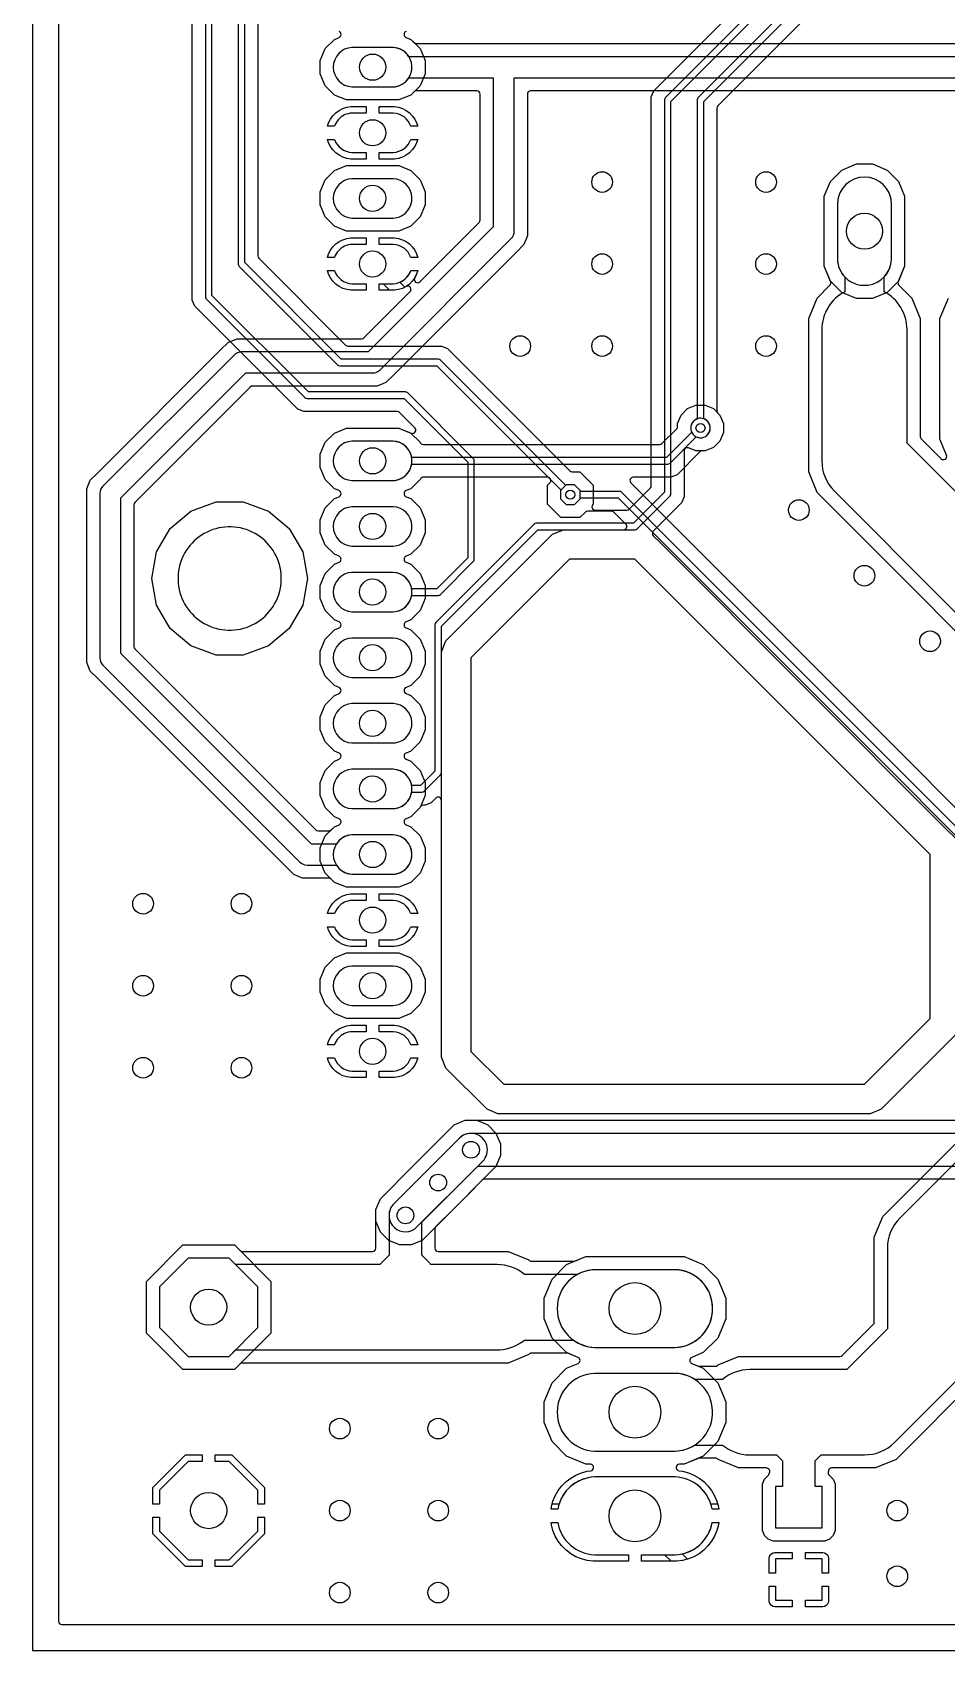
# Model space of a CAD drawing. Header units: millimetres. Extents: x 30 to 140, y 53 to 175.
# Drawn here: x 30 to 65.4, y 53 to 115.6 of the extents above; entities that cross this region are included whole.
import ezdxf

# ---------------------------------------------------------------- set-up
doc = ezdxf.new("R2010")
doc.units = ezdxf.units.MM

msp = doc.modelspace()

# ---------------------------------------------------------------- linework, layer by layer
at = {"layer": '16_copper'}
for points in [[(31.016, 173.857), (31.016, 54.143, 0.414214), (31.143, 54.016), (78.238, 54.016), (78.242, 54.017, 0.775247), (78.297, 54.256), (78.291, 54.258, 0.090005), (78.242, 54.279), (78.099, 54.422), (78.022, 54.609), (78.022, 58.811), (78.099, 58.998), (78.242, 59.141), (78.429, 59.218), (84.131, 59.218), (84.318, 59.141), (84.461, 58.998), (84.538, 58.811), (84.538, 57.15, 0.414214), (84.665, 57.023), (100.762, 57.023, 0.414214)], [(65.739, 76.823), (65.4, 76.483), (63.217, 74.3), (63.217, 74.3), (62.877, 73.961), (62.457, 73.787), (48.033, 73.787), (47.613, 73.961), (46.021, 75.553), (45.847, 75.973), (45.847, 91.667), (46.021, 92.087), (50.153, 96.219), (50.573, 96.393), (52.897, 96.393, 0.668179), (52.987, 96.61), (52.519, 97.078, 0.198912), (52.429, 97.115), (51.511, 97.115, 0.198912), (51.421, 97.078), (51.207, 96.864), (50.473, 96.864), (49.954, 97.383), (49.954, 98.117), (50.045, 98.208, 0.668185), (49.955, 98.425), (45.138, 98.425, 0.064109), (45.106, 98.421), (45.095, 98.417, 0.195989), (45.019, 98.341), (44.661, 97.983), (44.478, 97.907, 0.668183), (44.478, 97.673), (44.661, 97.597), (45.019, 97.239), (45.212, 96.773), (45.212, 96.267), (45.019, 95.801), (44.661, 95.443), (44.478, 95.367, 0.668183), (44.478, 95.133), (44.661, 95.057), (45.019, 94.699), (45.212, 94.233), (45.212, 93.727), (45.019, 93.261), (44.661, 92.903), (44.478, 92.827, 0.668183), (44.478, 92.593), (44.661, 92.517), (45.019, 92.159), (45.212, 91.693), (45.212, 91.187), (45.019, 90.721), (44.661, 90.363), (44.478, 90.287, 0.668183), (44.478, 90.053), (44.661, 89.977), (45.019, 89.619), (45.212, 89.153), (45.212, 88.647), (45.019, 88.181), (44.661, 87.823), (44.478, 87.747, 0.668183), (44.478, 87.513), (44.661, 87.437), (45.019, 87.079), (45.212, 86.613), (45.212, 86.107), (45.019, 85.641), (44.661, 85.283), (44.478, 85.207, 0.668183), (44.478, 84.973), (44.661, 84.897), (45.019, 84.539), (45.212, 84.073), (45.212, 83.567), (45.019, 83.101), (44.661, 82.743), (44.195, 82.55), (42.165, 82.55), (41.699, 82.743), (41.574, 82.868, 0.198912), (41.484, 82.906), (40.458, 82.906), (40.122, 83.045), (32.52, 90.647), (32.52, 90.647), (32.245, 90.922), (32.106, 91.258), (32.106, 97.972), (32.245, 98.308), (32.52, 98.583), (32.52, 98.583), (37.307, 103.37), (37.582, 103.645), (37.918, 103.784), (42.749, 103.784, 0.198912), (42.838, 103.822), (44.628, 105.611, 0.854081), (44.481, 105.814), (44.332, 105.738), (44.18, 105.689), (44.022, 105.664), (43.434, 105.664), (43.434, 105.918), (43.979, 105.918, 0.304475), (44.661, 106.426), (44.928, 106.426), (44.884, 106.29), (44.808, 106.141, 0.854081), (45.011, 105.994), (47.308, 108.292, 0.198912), (47.346, 108.381), (47.346, 113.259, 0.414214), (47.219, 113.386), (44.876, 113.386, 0.198912), (44.786, 113.348), (44.661, 113.223), (44.195, 113.03), (42.165, 113.03), (41.699, 113.223), (41.341, 113.581), (41.148, 114.047), (41.148, 114.553), (41.341, 115.019), (41.699, 115.377), (41.882, 115.453, 0.668183), (41.882, 115.687)], [(44.478, 115.687, 0.668183), (44.478, 115.453), (44.661, 115.377), (44.786, 115.252, 0.198912), (44.876, 115.214), (70.032, 115.214)], [(69.85, 114.706), (44.587, 114.706, 0.244558), (43.979, 115.062), (42.381, 115.062, 0.95208), (42.381, 113.538), (43.979, 113.538, 0.244558), (44.587, 113.894), (47.854, 113.894), (47.854, 108.118), (43.012, 103.276), (38.1, 103.276, 0.198912), (37.813, 103.157), (32.733, 98.077, 0.198912), (32.614, 97.79), (32.614, 91.44, 0.198912), (32.733, 91.153), (40.353, 83.533, 0.198912), (40.64, 83.414), (41.773, 83.414, 0.244558), (42.381, 83.058), (43.979, 83.058, 0.95208), (43.979, 84.582), (42.381, 84.582, 0.244558), (41.773, 84.226), (40.808, 84.226), (33.426, 91.608), (33.426, 97.622), (38.268, 102.464), (43.18, 102.464, 0.198912), (43.467, 102.583), (48.547, 107.663, 0.198912), (48.666, 107.95), (48.666, 113.894), (69.682, 113.894)], [(69.419, 113.386), (49.301, 113.386, 0.414214), (49.174, 113.259), (49.174, 107.768), (49.035, 107.432), (48.76, 107.157), (48.76, 107.157), (43.973, 102.37), (43.973, 102.37), (43.698, 102.095), (43.362, 101.956), (38.531, 101.956, 0.198912), (38.442, 101.918), (33.972, 97.448, 0.198912), (33.934, 97.359), (33.934, 91.871, 0.198912), (33.972, 91.782), (40.982, 84.772, 0.198912), (41.071, 84.734), (41.484, 84.734, 0.198912), (41.574, 84.772), (41.699, 84.897), (41.882, 84.973, 0.668183), (41.882, 85.207), (41.699, 85.283), (41.341, 85.641), (41.148, 86.107), (41.148, 86.613), (41.341, 87.079), (41.699, 87.437), (41.882, 87.513, 0.668183), (41.882, 87.747), (41.699, 87.823), (41.341, 88.181), (41.148, 88.647), (41.148, 89.153), (41.341, 89.619), (41.699, 89.977), (41.882, 90.053, 0.668183), (41.882, 90.287), (41.699, 90.363), (41.341, 90.721), (41.148, 91.187), (41.148, 91.693), (41.341, 92.159), (41.699, 92.517), (41.882, 92.593, 0.668183), (41.882, 92.827), (41.699, 92.903), (41.341, 93.261), (41.148, 93.727), (41.148, 94.233), (41.341, 94.699), (41.699, 95.057), (41.882, 95.133, 0.668183), (41.882, 95.367), (41.699, 95.443), (41.341, 95.801), (41.148, 96.267), (41.148, 96.773), (41.341, 97.239), (41.699, 97.597), (41.882, 97.673, 0.668183), (41.882, 97.907), (41.699, 97.983), (41.341, 98.341), (41.148, 98.807), (41.148, 99.313), (41.341, 99.779), (41.699, 100.137), (42.165, 100.33), (44.195, 100.33), (44.661, 100.137), (45.019, 99.779, 0.317344), (45.138, 99.695), (54.294, 99.695, 0.198912), (54.384, 99.732), (54.957, 100.305, 0.198912), (54.994, 100.394), (54.994, 100.506), (55.129, 100.832), (55.378, 101.081), (55.704, 101.216), (56.056, 101.216), (56.382, 101.081), (56.631, 100.832), (56.766, 100.506), (56.766, 100.154), (56.631, 99.828), (56.382, 99.579), (56.056, 99.444), (55.944, 99.444, 0.198912), (55.855, 99.407), (54.97, 98.522), (54.736, 98.425), (53.275, 98.425, 0.668179), (53.185, 98.208), (76.426, 74.967, 0.198912)], [(67.861, 90.363), (64.963, 93.261, 0.093912), (64.936, 93.3), (60.4, 97.837), (60.071, 98.631), (60.071, 104.569), (60.4, 105.363), (60.895, 105.858, 0.303346), (60.921, 105.998), (60.674, 106.593), (60.674, 109.307), (60.911, 109.879), (61.349, 110.317), (61.921, 110.553), (62.539, 110.553), (63.111, 110.317), (63.549, 109.879), (63.786, 109.307), (63.786, 106.593), (63.54, 106, 0.312703), (63.565, 105.858), (64.06, 105.363), (64.389, 104.569), (64.389, 100.007, 0.198912), (64.426, 99.917), (65.2, 99.143, 0.820678), (65.407, 99.281), (65.151, 99.901), (65.151, 104.569), (65.48, 105.363)], [(76.253, 74.422), (52.835, 97.84, 0.198912), (52.745, 97.877), (51.218, 97.877), (51.218, 97.907), (50.997, 98.128), (50.683, 98.128), (50.462, 97.907), (50.462, 97.593), (50.683, 97.372), (50.997, 97.372), (51.218, 97.593), (51.218, 97.623), (52.692, 97.623), (76.11, 74.205, 0.198912)], [(111.76, 79.375), (91.44, 79.375, 0.198912), (90.991, 79.189), (84.827, 73.025), (46.99, 73.025, 0.198912), (46.541, 72.839), (44.001, 70.299), (43.959, 70.252, 0.951583), (44.899, 69.401), (47.253, 71.755), (85.09, 71.755, 0.198912), (85.539, 71.941), (91.703, 78.105), (111.497, 78.105)], [(85.317, 71.247), (47.516, 71.247, 0.198912), (47.426, 71.21), (46.35, 70.133), (46.35, 70.133), (45.097, 68.881), (44.677, 68.707), (44.223, 68.707), (43.803, 68.881), (43.481, 69.203), (43.307, 69.623), (43.307, 70.077), (43.481, 70.497), (44.733, 71.75), (44.733, 71.75), (46.343, 73.359), (46.763, 73.533), (75.757, 73.533, 0.668179)]]:
    msp.add_lwpolyline(points, format="xyb", dxfattribs=at)
for points in [[(41.432, 112.014), (41.476, 112.15), (41.549, 112.292), (41.643, 112.422), (41.756, 112.535), (41.886, 112.629), (42.028, 112.702), (42.18, 112.751), (42.338, 112.776), (42.926, 112.776), (42.926, 112.522), (42.381, 112.522), (42.306, 112.515), (42.233, 112.5), (42.161, 112.478), (42.092, 112.45), (42.026, 112.414), (41.964, 112.373), (41.906, 112.325), (41.853, 112.272), (41.805, 112.214), (41.764, 112.152), (41.728, 112.086), (41.7, 112.017), (41.699, 112.014)], [(42.165, 107.95), (41.699, 108.143), (41.341, 108.501), (41.148, 108.967), (41.148, 109.473), (41.341, 109.939), (41.699, 110.297), (42.165, 110.49), (44.195, 110.49), (44.661, 110.297), (45.019, 109.939), (45.212, 109.473), (45.212, 108.967), (45.019, 108.501), (44.661, 108.143), (44.195, 107.95)], [(41.432, 106.934), (41.476, 107.07), (41.549, 107.212), (41.643, 107.342), (41.756, 107.455), (41.886, 107.549), (42.028, 107.622), (42.18, 107.671), (42.338, 107.696), (42.926, 107.696), (42.926, 107.442), (42.381, 107.442), (42.306, 107.435), (42.233, 107.42), (42.161, 107.398), (42.092, 107.37), (42.026, 107.334), (41.964, 107.293), (41.906, 107.245), (41.853, 107.192), (41.805, 107.134), (41.764, 107.072), (41.728, 107.006), (41.7, 106.937), (41.699, 106.934)], [(37.118, 91.537), (36.135, 91.895), (35.333, 92.568), (34.809, 93.475), (34.627, 94.506), (34.809, 95.537), (35.333, 96.444), (36.135, 97.117), (37.118, 97.475), (38.165, 97.475), (39.149, 97.117), (39.951, 96.444), (40.475, 95.537), (40.656, 94.506), (40.475, 93.475), (39.951, 92.568), (39.149, 91.895), (38.165, 91.537)], [(41.432, 81.534), (41.476, 81.67), (41.549, 81.812), (41.643, 81.942), (41.756, 82.055), (41.886, 82.149), (42.028, 82.222), (42.18, 82.271), (42.338, 82.296), (42.926, 82.296), (42.926, 82.042), (42.381, 82.042), (42.306, 82.035), (42.233, 82.02), (42.161, 81.998), (42.092, 81.97), (42.026, 81.934), (41.964, 81.893), (41.906, 81.845), (41.853, 81.792), (41.805, 81.734), (41.764, 81.672), (41.728, 81.606), (41.7, 81.537), (41.699, 81.534)], [(42.165, 77.47), (41.699, 77.663), (41.341, 78.021), (41.148, 78.487), (41.148, 78.993), (41.341, 79.459), (41.699, 79.817), (42.165, 80.01), (44.195, 80.01), (44.661, 79.817), (45.019, 79.459), (45.212, 78.993), (45.212, 78.487), (45.019, 78.021), (44.661, 77.663), (44.195, 77.47)], [(41.432, 76.454), (41.476, 76.59), (41.549, 76.732), (41.643, 76.862), (41.756, 76.975), (41.886, 77.069), (42.028, 77.142), (42.18, 77.191), (42.338, 77.216), (42.926, 77.216), (42.926, 76.962), (42.381, 76.962), (42.306, 76.955), (42.233, 76.94), (42.161, 76.918), (42.092, 76.89), (42.026, 76.854), (41.964, 76.813), (41.906, 76.765), (41.853, 76.712), (41.805, 76.654), (41.764, 76.592), (41.728, 76.526), (41.7, 76.457), (41.699, 76.454)], [(35.831, 63.881), (34.417, 65.295), (34.417, 67.293), (35.831, 68.707), (37.829, 68.707), (39.243, 67.293), (39.243, 65.295), (37.829, 63.881)], [(38.735, 65.505), (38.735, 67.083), (37.619, 68.199), (36.041, 68.199), (34.925, 67.083), (34.925, 65.505), (36.041, 64.389), (37.619, 64.389)], [(34.671, 58.674), (34.671, 59.314), (35.936, 60.579), (36.576, 60.579), (36.576, 60.325), (36.041, 60.325), (34.925, 59.209), (34.925, 58.674)], [(38.735, 58.674), (38.735, 59.209), (37.619, 60.325), (37.084, 60.325), (37.084, 60.579), (37.724, 60.579), (38.989, 59.314), (38.989, 58.674)], [(35.936, 56.261), (34.671, 57.526), (34.671, 58.166), (34.925, 58.166), (34.925, 57.631), (36.041, 56.515), (36.576, 56.515), (36.576, 56.261)], [(37.084, 56.261), (37.084, 56.515), (37.619, 56.515), (38.735, 57.631), (38.735, 58.166), (38.989, 58.166), (38.989, 57.526), (37.724, 56.261)]]:
    msp.add_lwpolyline(points, close=True, dxfattribs=at)
for points in [[(44.661, 112.014, 0.304478), (43.979, 112.522), (43.434, 112.522), (43.434, 112.776), (44.022, 112.776), (44.18, 112.751), (44.332, 112.702), (44.474, 112.629), (44.604, 112.535), (44.717, 112.422), (44.811, 112.292), (44.884, 112.15), (44.928, 112.014)], [(42.338, 110.744), (42.18, 110.769), (42.028, 110.818), (41.886, 110.891), (41.756, 110.985), (41.643, 111.098), (41.549, 111.228), (41.476, 111.37), (41.432, 111.506), (41.699, 111.506, 0.304475), (42.381, 110.998), (42.926, 110.998), (42.926, 110.744)], [(43.434, 110.744), (43.434, 110.998), (43.979, 110.998, 0.304475), (44.661, 111.506), (44.928, 111.506), (44.884, 111.37), (44.811, 111.228), (44.717, 111.098), (44.604, 110.985), (44.474, 110.891), (44.332, 110.818), (44.18, 110.769), (44.022, 110.744)], [(44.054, 108.465, 0.906347), (43.979, 109.982), (42.381, 109.982, 0.95208), (42.381, 108.458), (43.979, 108.458)], [(63.881, 99.744), (63.881, 104.14, 0.279687), (62.992, 105.604), (62.992, 106.183, 0.180228), (63.278, 106.857), (63.278, 109.043, 0.957291), (61.182, 109.043), (61.182, 106.857, 0.180228), (61.468, 106.183), (61.468, 105.604, 0.279681), (60.579, 104.14), (60.579, 99.06, 0.198912), (61.063, 97.893), (65.425, 93.53, 0.038456), (65.501, 93.441), (68.041, 90.901, 0.198912), (68.58, 90.678), (79.539, 90.678, 0.975753), (79.502, 92.202), (79.502, 93.218, 0.975753), (79.539, 94.742), (68.883, 94.742)], [(44.661, 106.934, 0.304478), (43.979, 107.442), (43.434, 107.442), (43.434, 107.696), (44.022, 107.696), (44.18, 107.671), (44.332, 107.622), (44.474, 107.549), (44.604, 107.455), (44.717, 107.342), (44.811, 107.212), (44.884, 107.07), (44.928, 106.934)], [(42.338, 105.664), (42.18, 105.689), (42.028, 105.738), (41.886, 105.811), (41.756, 105.905), (41.643, 106.018), (41.549, 106.148), (41.476, 106.29), (41.432, 106.426), (41.699, 106.426, 0.304475), (42.381, 105.918), (42.926, 105.918), (42.926, 105.664)], [(44.054, 98.305, 0.324787), (44.694, 98.933), (54.61, 98.933, 0.198912), (54.7, 98.97), (55.718, 99.988, 0.992652), (56.048, 100.67), (56.002, 100.689, 0.662856), (55.538, 100.168), (54.557, 99.187), (44.694, 99.187, 0.352144), (43.979, 99.822), (42.381, 99.822, 0.95208), (42.381, 98.298), (43.979, 98.298)], [(44.054, 95.765, 0.906347), (43.979, 97.282), (42.381, 97.282, 0.95208), (42.381, 95.758), (43.979, 95.758)], [(44.054, 93.225, 0.906347), (43.979, 94.742), (42.381, 94.742, 0.95208), (42.381, 93.218), (43.979, 93.218)], [(44.054, 90.685, 0.906347), (43.979, 92.202), (42.381, 92.202, 0.95208), (42.381, 90.678), (43.979, 90.678)], [(44.054, 88.145, 0.906347), (43.979, 89.662), (42.381, 89.662, 0.95208), (42.381, 88.138), (43.979, 88.138)], [(44.054, 85.605, 0.906347), (43.979, 87.122), (42.381, 87.122, 0.95208), (42.381, 85.598), (43.979, 85.598)], [(44.661, 81.534, 0.304478), (43.979, 82.042), (43.434, 82.042), (43.434, 82.296), (44.022, 82.296), (44.18, 82.271), (44.332, 82.222), (44.474, 82.149), (44.604, 82.055), (44.717, 81.942), (44.811, 81.812), (44.884, 81.67), (44.928, 81.534)], [(42.338, 80.264), (42.18, 80.289), (42.028, 80.338), (41.886, 80.411), (41.756, 80.505), (41.643, 80.618), (41.549, 80.748), (41.476, 80.89), (41.432, 81.026), (41.699, 81.026, 0.304475), (42.381, 80.518), (42.926, 80.518), (42.926, 80.264)], [(43.434, 80.264), (43.434, 80.518), (43.979, 80.518, 0.304475), (44.661, 81.026), (44.928, 81.026), (44.884, 80.89), (44.811, 80.748), (44.717, 80.618), (44.604, 80.505), (44.474, 80.411), (44.332, 80.338), (44.18, 80.289), (44.022, 80.264)], [(44.054, 77.985, 0.906347), (43.979, 79.502), (42.381, 79.502, 0.95208), (42.381, 77.978), (43.979, 77.978)], [(44.661, 76.454, 0.304478), (43.979, 76.962), (43.434, 76.962), (43.434, 77.216), (44.022, 77.216), (44.18, 77.191), (44.332, 77.142), (44.474, 77.069), (44.604, 76.975), (44.717, 76.862), (44.811, 76.732), (44.884, 76.59), (44.928, 76.454)], [(42.338, 75.184), (42.18, 75.209), (42.028, 75.258), (41.886, 75.331), (41.756, 75.425), (41.643, 75.538), (41.549, 75.668), (41.476, 75.81), (41.432, 75.946), (41.699, 75.946, 0.304475), (42.381, 75.438), (42.926, 75.438), (42.926, 75.184)], [(43.434, 75.184), (43.434, 75.438), (43.979, 75.438, 0.304475), (44.661, 75.946), (44.928, 75.946), (44.884, 75.81), (44.811, 75.668), (44.717, 75.538), (44.604, 75.425), (44.474, 75.331), (44.332, 75.258), (44.18, 75.209), (44.022, 75.184)], [(56.279, 58.674, 0.316612), (54.899, 59.722), (51.781, 59.722, 0.316612), (50.401, 58.674), (50.137, 58.674), (50.166, 58.783), (50.254, 58.996), (50.369, 59.196), (50.51, 59.379), (50.673, 59.542), (50.856, 59.682), (51.055, 59.798), (51.268, 59.886), (51.491, 59.946), (51.632, 59.964, 0.936608), (51.615, 60.217), (51.435, 60.217), (50.695, 60.524), (50.129, 61.09), (49.822, 61.83), (49.822, 62.63), (50.129, 63.37), (50.695, 63.936), (51.136, 64.119, 0.668183), (51.136, 64.354), (50.695, 64.537), (50.129, 65.103), (49.822, 65.843), (49.822, 66.644), (50.129, 67.383), (50.695, 67.95), (51.435, 68.256), (55.245, 68.256), (55.985, 67.95), (56.551, 67.383), (56.858, 66.644), (56.858, 65.843), (56.551, 65.103), (55.985, 64.537), (55.544, 64.354, 0.668183), (55.544, 64.119), (55.985, 63.936), (56.551, 63.37), (56.858, 62.63), (56.858, 61.83), (56.551, 61.09), (55.985, 60.524), (55.245, 60.217), (55.065, 60.217, 0.936608), (55.048, 59.964), (55.189, 59.946), (55.412, 59.886), (55.625, 59.798), (55.824, 59.682), (56.007, 59.542), (56.17, 59.379), (56.311, 59.196), (56.426, 58.996), (56.514, 58.783), (56.543, 58.674)], [(55.006, 64.746, 0.931033), (54.899, 67.748), (51.781, 67.748, 0.964922), (51.781, 64.738), (54.899, 64.738)], [(55.006, 60.733, 0.931033), (54.899, 63.735), (51.781, 63.735, 0.964922), (51.781, 60.725), (54.899, 60.725)], [(51.72, 56.458), (51.491, 56.488), (51.268, 56.548), (51.055, 56.636), (50.856, 56.751), (50.673, 56.892), (50.51, 57.055), (50.369, 57.237), (50.254, 57.437), (50.166, 57.65), (50.106, 57.873), (50.094, 57.963), (50.351, 57.963, 0.355304), (51.781, 56.712), (53.086, 56.712), (53.086, 56.458)], [(53.594, 56.458), (53.594, 56.712), (54.899, 56.712, 0.355304), (56.329, 57.963), (56.586, 57.963), (56.574, 57.873), (56.514, 57.65), (56.426, 57.437), (56.311, 57.237), (56.17, 57.055), (56.007, 56.892), (55.824, 56.751), (55.625, 56.636), (55.412, 56.548), (55.189, 56.488), (54.96, 56.458)]]:
    msp.add_lwpolyline(points, format="xyb", close=True, dxfattribs=at)
at = {"layer": '1_copper'}
for points in [[(31.016, 173.857), (31.016, 54.143, 0.414214), (31.143, 54.016), (85.3, 54.016, 0.668179)], [(77.38, 135.98), (54.52, 113.12, 0.198912), (54.483, 113.03), (54.483, 97.843), (53.287, 96.647), (49.53, 96.647, 0.198912), (49.44, 96.61), (45.63, 92.8, 0.198912), (45.593, 92.71), (45.593, 87.048), (45.032, 86.487), (44.694, 86.487, 0.352144), (43.979, 87.122), (42.381, 87.122, 0.95208), (42.381, 85.598), (43.979, 85.598), (44.054, 85.605, 0.324787), (44.694, 86.233), (45.085, 86.233, 0.198912), (45.175, 86.27), (45.81, 86.905, 0.198912), (45.847, 86.995), (45.847, 92.657), (49.583, 96.393), (53.34, 96.393, 0.198912), (53.43, 96.43), (54.7, 97.7, 0.198912), (54.737, 97.79), (54.737, 112.977), (77.523, 135.763)], [(38.735, 125.16), (38.735, 106.996, 0.198912), (38.772, 106.906), (42.136, 103.542, 0.198912), (42.226, 103.505), (45.846, 103.505), (46.08, 103.408), (50.815, 98.673, 0.198912), (50.904, 98.636), (51.207, 98.636), (51.726, 98.117), (51.726, 97.383, 0.713714), (51.805, 97.155), (53.024, 97.155), (53.03, 97.156, 0.187839), (53.114, 97.192), (53.938, 98.016, 0.198912), (53.975, 98.106), (53.975, 113.156), (54.072, 113.39), (76.482, 135.8, 0.668179)], [(78.015, 135.345), (55.79, 113.12, 0.198912), (55.753, 113.03), (55.753, 100.687), (55.712, 100.67), (55.669, 100.645), (55.63, 100.615), (55.595, 100.58), (55.565, 100.541), (55.54, 100.498), (55.521, 100.452), (55.508, 100.404), (55.502, 100.355), (55.502, 100.305), (55.508, 100.256), (55.521, 100.208), (55.54, 100.162), (55.565, 100.119), (55.595, 100.08), (55.63, 100.045), (55.669, 100.015), (55.712, 99.99), (55.758, 99.971), (55.806, 99.958), (55.855, 99.952), (55.905, 99.952), (55.954, 99.958, 0.761485), (56.007, 100.687), (56.007, 112.977), (78.158, 135.128)], [(78.331, 134.583), (56.552, 112.804, 0.198912), (56.515, 112.714), (56.515, 101.001, 0.198912), (56.552, 100.911), (56.631, 100.832), (56.766, 100.506), (56.766, 100.154), (56.631, 99.828), (56.382, 99.579), (56.056, 99.444), (55.704, 99.444), (55.421, 99.561, 0.534518), (55.245, 99.444), (55.245, 97.664), (55.148, 97.43), (54.052, 96.334, 0.414214), (54.052, 96.154), (54.327, 95.88), (54.327, 95.88), (65.4, 84.807), (65.739, 84.467)], [(65.739, 76.823), (65.4, 76.483), (63.217, 74.3), (63.217, 74.3), (62.877, 73.961), (62.457, 73.787), (48.033, 73.787), (47.613, 73.961), (46.021, 75.553), (45.847, 75.973), (45.847, 85.917, 0.668179), (45.63, 86.007), (45.445, 85.822), (45.211, 85.725, 0.1967), (45.106, 85.721), (45.095, 85.717, 0.195989), (45.019, 85.641), (44.661, 85.283), (44.478, 85.207, 0.668183), (44.478, 84.973), (44.661, 84.897), (45.019, 84.539), (45.212, 84.073), (45.212, 83.567), (45.019, 83.101), (44.661, 82.743), (44.195, 82.55), (42.165, 82.55), (41.699, 82.743), (41.341, 83.101), (41.148, 83.567), (41.148, 84.073), (41.341, 84.539), (41.699, 84.897), (41.882, 84.973, 0.668183), (41.882, 85.207), (41.699, 85.283), (41.341, 85.641), (41.148, 86.107), (41.148, 86.613), (41.341, 87.079), (41.699, 87.437), (41.882, 87.513, 0.668183), (41.882, 87.747), (41.699, 87.823), (41.341, 88.181), (41.148, 88.647), (41.148, 89.153), (41.341, 89.619), (41.699, 89.977), (41.882, 90.053, 0.668183), (41.882, 90.287), (41.699, 90.363), (41.341, 90.721), (41.148, 91.187), (41.148, 91.693), (41.341, 92.159), (41.699, 92.517), (41.882, 92.593, 0.668183), (41.882, 92.827), (41.699, 92.903), (41.341, 93.261), (41.148, 93.727), (41.148, 94.233), (41.341, 94.699), (41.699, 95.057), (41.882, 95.133, 0.668183), (41.882, 95.367), (41.699, 95.443), (41.341, 95.801), (41.148, 96.267), (41.148, 96.773), (41.341, 97.239), (41.699, 97.597), (41.882, 97.673, 0.668183), (41.882, 97.907), (41.699, 97.983), (41.341, 98.341), (41.148, 98.807), (41.148, 99.313), (41.341, 99.779), (41.699, 100.137), (42.165, 100.33), (44.195, 100.33), (44.676, 100.131, 0.820678), (44.814, 100.338), (44.224, 100.928, 0.198912), (44.134, 100.965), (40.514, 100.965), (40.28, 101.062), (36.292, 105.05), (36.195, 105.284), (36.195, 131.862, 0.055544)], [(36.703, 131.997), (36.703, 105.41, 0.198912), (36.74, 105.32), (40.55, 101.51, 0.198912), (40.64, 101.473), (44.397, 101.473), (46.863, 99.007), (46.863, 95.303), (45.667, 94.107), (44.694, 94.107, 0.352144), (43.979, 94.742), (42.381, 94.742, 0.95208), (42.381, 93.218), (43.979, 93.218), (44.054, 93.225, 0.324787), (44.694, 93.853), (45.72, 93.853, 0.198912), (45.81, 93.89), (47.08, 95.16, 0.198912), (47.117, 95.25), (47.117, 99.06, 0.198912), (47.08, 99.15), (44.54, 101.69, 0.198912), (44.45, 101.727), (40.693, 101.727), (36.957, 105.463), (36.957, 131.991)], [(37.973, 130.727), (37.973, 106.68, 0.198912), (38.01, 106.59), (41.82, 102.78, 0.198912), (41.91, 102.743), (45.667, 102.743), (50.483, 97.928), (50.462, 97.907), (50.462, 97.593), (50.683, 97.372), (50.997, 97.372), (51.218, 97.593), (51.218, 97.907), (50.997, 98.128), (50.683, 98.128), (50.662, 98.107), (45.81, 102.96, 0.198912), (45.72, 102.997), (41.963, 102.997), (38.227, 106.733), (38.227, 130.721)], [(44.478, 115.687, 0.668183), (44.478, 115.453), (44.661, 115.377), (45.019, 115.019), (45.212, 114.553), (45.212, 114.047), (45.019, 113.581), (44.661, 113.223), (44.195, 113.03), (42.165, 113.03), (41.699, 113.223), (41.341, 113.581), (41.148, 114.047), (41.148, 114.553), (41.341, 115.019), (41.699, 115.377), (41.882, 115.453, 0.668183), (41.882, 115.687)], [(66.6, 63.547), (63.453, 60.4), (62.659, 60.071), (60.96, 60.071, 0.3458), (60.837, 59.974), (60.833, 59.946, 0.330831), (60.87, 59.788), (61.021, 59.638), (61.098, 59.451), (61.098, 57.649), (61.021, 57.462), (60.878, 57.319), (60.691, 57.242), (58.689, 57.242), (58.502, 57.319), (58.359, 57.462), (58.282, 57.649), (58.282, 59.451), (58.359, 59.638), (58.51, 59.788, 0.147546), (58.544, 59.853), (58.546, 59.863, 0.593497), (58.42, 60.071), (57.356, 60.071), (56.562, 60.4, 0.242648), (56.457, 60.452), (55.838, 60.452, 0.098491), (55.789, 60.442), (55.245, 60.217), (55.065, 60.217, 0.936608), (55.048, 59.964), (55.189, 59.946), (55.412, 59.886), (55.625, 59.798), (55.824, 59.682), (56.007, 59.542), (56.17, 59.379), (56.311, 59.196), (56.426, 58.996), (56.514, 58.783), (56.574, 58.561), (56.586, 58.471), (56.329, 58.471), (56.327, 58.484), (56.304, 58.589, 0.332832), (54.899, 59.722), (51.781, 59.722, 0.355305), (50.351, 58.471), (50.094, 58.471), (50.106, 58.561), (50.166, 58.783), (50.254, 58.996), (50.369, 59.196), (50.51, 59.379), (50.673, 59.542), (50.856, 59.682), (51.055, 59.798), (51.268, 59.886), (51.491, 59.946), (51.632, 59.964, 0.936608), (51.615, 60.217), (51.435, 60.217), (50.695, 60.524), (50.129, 61.09), (49.822, 61.83), (49.822, 62.63), (50.129, 63.37), (50.695, 63.936), (51.136, 64.119, 0.668183), (51.136, 64.354), (50.768, 64.506, 0.098491), (50.72, 64.516), (49.334, 64.516, 0.076963), (49.295, 64.51), (49.288, 64.507, 0.125775), (49.229, 64.464), (48.435, 64.135), (38.136, 64.135, 0.198912), (38.046, 64.098), (37.829, 63.881), (35.831, 63.881), (34.417, 65.295), (34.417, 67.293), (35.831, 68.707), (37.829, 68.707), (38.046, 68.49, 0.198912), (38.136, 68.453), (43.18, 68.453, 0.414214), (43.307, 68.58), (43.307, 70.077), (43.481, 70.497), (44.733, 71.75), (44.733, 71.75), (46.343, 73.359), (46.763, 73.533), (47.217, 73.533), (47.637, 73.359), (47.959, 73.037), (48.133, 72.617), (48.133, 72.163), (47.959, 71.743), (46.35, 70.133), (46.35, 70.133), (45.63, 69.414, 0.198912), (45.593, 69.324), (45.593, 68.58, 0.414214), (45.72, 68.453), (48.435, 68.453), (49.229, 68.124, 0.242648), (49.334, 68.072), (50.965, 68.072, 0.098491), (51.013, 68.082), (51.435, 68.256), (55.245, 68.256), (55.985, 67.95), (56.551, 67.383), (56.858, 66.644), (56.858, 65.843), (56.551, 65.103), (55.985, 64.537), (55.544, 64.354, 0.668183), (55.544, 64.119), (55.789, 64.018, 0.098489), (55.838, 64.008), (56.457, 64.008, 0.076963), (56.496, 64.014), (56.503, 64.017, 0.125775), (56.562, 64.06), (57.356, 64.389), (61.283, 64.389, 0.198912), (61.373, 64.426), (62.574, 65.627, 0.198912), (62.611, 65.717), (62.611, 69.009), (62.94, 69.803), (70.194, 77.057, 0.198912)], [(70.739, 76.884), (63.603, 69.747, 0.198912), (63.119, 68.58), (63.119, 65.454), (61.546, 63.881), (57.785, 63.881, 0.174933), (56.731, 63.5), (55.652, 63.5, 0.133443), (54.899, 63.735), (51.781, 63.735, 0.964922), (51.781, 60.725), (54.899, 60.725, 0.133443), (55.652, 60.96), (56.731, 60.96, 0.174951), (57.785, 60.579), (58.823, 60.579), (59.055, 60.347), (59.055, 59.35), (58.79, 59.35), (58.79, 57.75), (60.59, 57.75), (60.59, 59.35), (60.325, 59.35), (60.325, 60.347), (60.557, 60.579), (62.23, 60.579, 0.198912), (63.397, 61.063), (65.937, 63.603, 0.198912)]]:
    msp.add_lwpolyline(points, format="xyb", dxfattribs=at)
for points in [[(44.054, 113.545, 0.906347), (43.979, 115.062), (42.381, 115.062, 0.95208), (42.381, 113.538), (43.979, 113.538)], [(44.661, 112.014, 0.304478), (43.979, 112.522), (43.434, 112.522), (43.434, 112.776), (44.022, 112.776), (44.18, 112.751), (44.332, 112.702), (44.474, 112.629), (44.604, 112.535), (44.717, 112.422), (44.811, 112.292), (44.884, 112.15), (44.928, 112.014)], [(42.338, 110.744), (42.18, 110.769), (42.028, 110.818), (41.886, 110.891), (41.756, 110.985), (41.643, 111.098), (41.549, 111.228), (41.476, 111.37), (41.432, 111.506), (41.699, 111.506, 0.304475), (42.381, 110.998), (42.926, 110.998), (42.926, 110.744)], [(43.434, 110.744), (43.434, 110.998), (43.979, 110.998, 0.304475), (44.661, 111.506), (44.928, 111.506), (44.884, 111.37), (44.811, 111.228), (44.717, 111.098), (44.604, 110.985), (44.474, 110.891), (44.332, 110.818), (44.18, 110.769), (44.022, 110.744)], [(44.054, 108.465, 0.906347), (43.979, 109.982), (42.381, 109.982, 0.95208), (42.381, 108.458), (43.979, 108.458)], [(62.367, 105.862, 0.363969), (63.278, 106.857), (63.278, 109.043, 0.957291), (61.182, 109.043), (61.182, 106.857), (61.19, 106.765), (61.206, 106.675), (61.23, 106.587), (61.261, 106.501), (61.3, 106.418), (61.345, 106.339), (61.398, 106.264), (61.457, 106.194), (61.521, 106.129), (61.592, 106.07), (61.667, 106.018), (61.746, 105.972), (61.829, 105.933), (61.915, 105.902), (62.003, 105.878), (62.093, 105.862), (62.184, 105.855), (62.276, 105.855)], [(44.661, 106.934, 0.304478), (43.979, 107.442), (43.434, 107.442), (43.434, 107.696), (44.022, 107.696), (44.18, 107.671), (44.332, 107.622), (44.474, 107.549), (44.604, 107.455), (44.717, 107.342), (44.811, 107.212), (44.884, 107.07), (44.928, 106.934)], [(42.338, 105.664), (42.18, 105.689), (42.028, 105.738), (41.886, 105.811), (41.756, 105.905), (41.643, 106.018), (41.549, 106.148), (41.476, 106.29), (41.432, 106.426), (41.699, 106.426, 0.304475), (42.381, 105.918), (42.926, 105.918), (42.926, 105.664)], [(44.24, 105.979, 0.210262), (44.661, 106.426), (44.928, 106.426), (44.884, 106.29), (44.811, 106.148), (44.717, 106.018), (44.604, 105.905), (44.474, 105.811), (44.431, 105.789)], [(44.054, 98.305, 0.906347), (43.979, 99.822), (42.381, 99.822, 0.95208), (42.381, 98.298), (43.979, 98.298)], [(44.054, 95.765, 0.906347), (43.979, 97.282), (42.381, 97.282, 0.95208), (42.381, 95.758), (43.979, 95.758)], [(44.054, 90.685, 0.906347), (43.979, 92.202), (42.381, 92.202, 0.95208), (42.381, 90.678), (43.979, 90.678)], [(44.054, 88.145, 0.906347), (43.979, 89.662), (42.381, 89.662, 0.95208), (42.381, 88.138), (43.979, 88.138)], [(44.054, 83.065, 0.906347), (43.979, 84.582), (42.381, 84.582, 0.95208), (42.381, 83.058), (43.979, 83.058)], [(44.661, 81.534, 0.304478), (43.979, 82.042), (43.434, 82.042), (43.434, 82.296), (44.022, 82.296), (44.18, 82.271), (44.332, 82.222), (44.474, 82.149), (44.604, 82.055), (44.717, 81.942), (44.811, 81.812), (44.884, 81.67), (44.928, 81.534)], [(42.338, 80.264), (42.18, 80.289), (42.028, 80.338), (41.886, 80.411), (41.756, 80.505), (41.643, 80.618), (41.549, 80.748), (41.476, 80.89), (41.432, 81.026), (41.699, 81.026, 0.304475), (42.381, 80.518), (42.926, 80.518), (42.926, 80.264)], [(43.434, 80.264), (43.434, 80.518), (43.979, 80.518, 0.304475), (44.661, 81.026), (44.928, 81.026), (44.884, 80.89), (44.811, 80.748), (44.717, 80.618), (44.604, 80.505), (44.474, 80.411), (44.332, 80.338), (44.18, 80.289), (44.022, 80.264)], [(44.054, 77.985, 0.906347), (43.979, 79.502), (42.381, 79.502, 0.95208), (42.381, 77.978), (43.979, 77.978)], [(44.661, 76.454, 0.304478), (43.979, 76.962), (43.434, 76.962), (43.434, 77.216), (44.022, 77.216), (44.18, 77.191), (44.332, 77.142), (44.474, 77.069), (44.604, 76.975), (44.717, 76.862), (44.811, 76.732), (44.884, 76.59), (44.928, 76.454)], [(42.338, 75.184), (42.18, 75.209), (42.028, 75.258), (41.886, 75.331), (41.756, 75.425), (41.643, 75.538), (41.549, 75.668), (41.476, 75.81), (41.432, 75.946), (41.699, 75.946, 0.304475), (42.381, 75.438), (42.926, 75.438), (42.926, 75.184)], [(43.434, 75.184), (43.434, 75.438), (43.979, 75.438, 0.304475), (44.661, 75.946), (44.928, 75.946), (44.884, 75.81), (44.811, 75.668), (44.717, 75.538), (44.604, 75.425), (44.474, 75.331), (44.332, 75.258), (44.18, 75.209), (44.022, 75.184)], [(48.108, 64.646, 0.159121), (49.06, 65.024), (50.952, 65.024, 0.14881), (51.781, 64.738), (54.899, 64.738, 0.964922), (54.899, 67.748), (51.781, 67.748, 0.11657), (51.114, 67.564), (49.06, 67.564, 0.174951), (48.006, 67.945), (45.431, 67.945, 0.065129), (45.392, 67.998), (45.085, 68.304), (45.085, 69.587), (47.439, 71.941, 1), (46.541, 72.839), (44.001, 70.299, 0.198912), (43.815, 69.85), (43.815, 68.304), (43.456, 67.945), (37.873, 67.945), (37.619, 68.199), (36.041, 68.199), (34.925, 67.083), (34.925, 65.505), (36.041, 64.389), (37.619, 64.389), (37.873, 64.643), (48.006, 64.643)], [(51.72, 56.458), (51.491, 56.488), (51.268, 56.548), (51.055, 56.636), (50.856, 56.751), (50.673, 56.892), (50.51, 57.055), (50.369, 57.237), (50.254, 57.437), (50.166, 57.65), (50.106, 57.873), (50.094, 57.963), (50.351, 57.963, 0.355304), (51.781, 56.712), (53.086, 56.712), (53.086, 56.458)], [(55.169, 56.747, 0.305047), (56.329, 57.963), (56.586, 57.963), (56.574, 57.873), (56.514, 57.65), (56.426, 57.437), (56.311, 57.237), (56.17, 57.055), (56.007, 56.892), (55.824, 56.751), (55.625, 56.636), (55.412, 56.548), (55.378, 56.539)]]:
    msp.add_lwpolyline(points, format="xyb", close=True, dxfattribs=at)
for points in [[(41.432, 112.014), (41.476, 112.15), (41.549, 112.292), (41.643, 112.422), (41.756, 112.535), (41.886, 112.629), (42.028, 112.702), (42.18, 112.751), (42.338, 112.776), (42.926, 112.776), (42.926, 112.522), (42.381, 112.522), (42.306, 112.515), (42.233, 112.5), (42.161, 112.478), (42.092, 112.45), (42.026, 112.414), (41.964, 112.373), (41.906, 112.325), (41.853, 112.272), (41.805, 112.214), (41.764, 112.152), (41.728, 112.086), (41.7, 112.017), (41.699, 112.014)], [(42.165, 107.95), (41.699, 108.143), (41.341, 108.501), (41.148, 108.967), (41.148, 109.473), (41.341, 109.939), (41.699, 110.297), (42.165, 110.49), (44.195, 110.49), (44.661, 110.297), (45.019, 109.939), (45.212, 109.473), (45.212, 108.967), (45.019, 108.501), (44.661, 108.143), (44.195, 107.95)], [(61.921, 105.347), (61.349, 105.583), (60.911, 106.021), (60.674, 106.593), (60.674, 109.307), (60.911, 109.879), (61.349, 110.317), (61.921, 110.553), (62.539, 110.553), (63.111, 110.317), (63.549, 109.879), (63.786, 109.307), (63.786, 106.593), (63.549, 106.021), (63.111, 105.583), (62.539, 105.347)], [(41.432, 106.934), (41.476, 107.07), (41.549, 107.212), (41.643, 107.342), (41.756, 107.455), (41.886, 107.549), (42.028, 107.622), (42.18, 107.671), (42.338, 107.696), (42.926, 107.696), (42.926, 107.442), (42.381, 107.442), (42.306, 107.435), (42.233, 107.42), (42.161, 107.398), (42.092, 107.37), (42.026, 107.334), (41.964, 107.293), (41.906, 107.245), (41.853, 107.192), (41.805, 107.134), (41.764, 107.072), (41.728, 107.006), (41.7, 106.937), (41.699, 106.934)], [(43.434, 105.664), (43.434, 105.918), (43.583, 105.918), (43.837, 105.664)], [(37.118, 91.537), (36.135, 91.895), (35.333, 92.568), (34.809, 93.475), (34.627, 94.506), (34.809, 95.537), (35.333, 96.444), (36.135, 97.117), (37.118, 97.475), (38.165, 97.475), (39.149, 97.117), (39.951, 96.444), (40.475, 95.537), (40.656, 94.506), (40.475, 93.475), (39.951, 92.568), (39.149, 91.895), (38.165, 91.537)], [(41.432, 81.534), (41.476, 81.67), (41.549, 81.812), (41.643, 81.942), (41.756, 82.055), (41.886, 82.149), (42.028, 82.222), (42.18, 82.271), (42.338, 82.296), (42.926, 82.296), (42.926, 82.042), (42.381, 82.042), (42.306, 82.035), (42.233, 82.02), (42.161, 81.998), (42.092, 81.97), (42.026, 81.934), (41.964, 81.893), (41.906, 81.845), (41.853, 81.792), (41.805, 81.734), (41.764, 81.672), (41.728, 81.606), (41.7, 81.537), (41.699, 81.534)], [(42.165, 77.47), (41.699, 77.663), (41.341, 78.021), (41.148, 78.487), (41.148, 78.993), (41.341, 79.459), (41.699, 79.817), (42.165, 80.01), (44.195, 80.01), (44.661, 79.817), (45.019, 79.459), (45.212, 78.993), (45.212, 78.487), (45.019, 78.021), (44.661, 77.663), (44.195, 77.47)], [(41.432, 76.454), (41.476, 76.59), (41.549, 76.732), (41.643, 76.862), (41.756, 76.975), (41.886, 77.069), (42.028, 77.142), (42.18, 77.191), (42.338, 77.216), (42.926, 77.216), (42.926, 76.962), (42.381, 76.962), (42.306, 76.955), (42.233, 76.94), (42.161, 76.918), (42.092, 76.89), (42.026, 76.854), (41.964, 76.813), (41.906, 76.765), (41.853, 76.712), (41.805, 76.654), (41.764, 76.592), (41.728, 76.526), (41.7, 76.457), (41.699, 76.454)], [(34.671, 58.674), (34.671, 59.314), (35.936, 60.579), (36.576, 60.579), (36.576, 60.325), (36.041, 60.325), (34.925, 59.209), (34.925, 58.674)], [(38.735, 58.674), (38.735, 59.209), (37.619, 60.325), (37.084, 60.325), (37.084, 60.579), (37.724, 60.579), (38.989, 59.314), (38.989, 58.674)], [(35.936, 56.261), (34.671, 57.526), (34.671, 58.166), (34.925, 58.166), (34.925, 57.631), (36.041, 56.515), (36.576, 56.515), (36.576, 56.261)], [(37.084, 56.261), (37.084, 56.515), (37.619, 56.515), (38.735, 57.631), (38.735, 58.166), (38.989, 58.166), (38.989, 57.526), (37.724, 56.261)], [(53.594, 56.458), (53.594, 56.712), (54.486, 56.712), (54.74, 56.458)], [(58.536, 56.004), (58.536, 56.583), (58.553, 56.648), (58.587, 56.706), (58.634, 56.753), (58.692, 56.787), (58.757, 56.804), (59.436, 56.804), (59.436, 56.55), (58.79, 56.55), (58.79, 56.004)], [(60.59, 56.004), (60.59, 56.55), (59.944, 56.55), (59.944, 56.804), (60.623, 56.804), (60.688, 56.787), (60.746, 56.753), (60.793, 56.706), (60.827, 56.648), (60.844, 56.583), (60.844, 56.004)], [(58.757, 54.696), (58.692, 54.713), (58.634, 54.747), (58.587, 54.794), (58.553, 54.852), (58.536, 54.917), (58.536, 55.496), (58.79, 55.496), (58.79, 54.95), (59.436, 54.95), (59.436, 54.696)], [(59.944, 54.696), (59.944, 54.95), (60.59, 54.95), (60.59, 55.496), (60.844, 55.496), (60.844, 54.917), (60.827, 54.852), (60.793, 54.794), (60.746, 54.747), (60.688, 54.713), (60.623, 54.696)]]:
    msp.add_lwpolyline(points, close=True, dxfattribs=at)
at = {"layer": 'drills_PTH'}
for centre, radius in [((43.18, 114.3), 0.508), ((43.18, 111.76), 0.508), ((43.18, 109.22), 0.508), ((62.23, 107.95), 0.699), ((43.18, 106.68), 0.508), ((43.18, 99.06), 0.508), ((43.18, 96.52), 0.508), ((43.18, 93.98), 0.508), ((43.18, 91.44), 0.508), ((43.18, 88.9), 0.508), ((43.18, 86.36), 0.508), ((43.18, 83.82), 0.508), ((43.18, 81.28), 0.508), ((43.18, 78.74), 0.508), ((43.18, 76.2), 0.508), ((53.34, 66.243), 1.003), ((36.83, 66.294), 0.699), ((53.34, 62.23), 1.003), ((36.83, 58.42), 0.699), ((53.34, 58.217), 1.003)]:
    msp.add_circle(centre, radius, dxfattribs=at)
at = {"layer": 'drills_via_1_16'}
for centre, radius in [((52.07, 109.855), 0.4), ((58.42, 109.855), 0.4), ((52.07, 106.68), 0.4), ((58.42, 106.68), 0.4), ((48.895, 103.505), 0.4), ((52.07, 103.505), 0.4), ((58.42, 103.505), 0.4), ((55.88, 100.33), 0.175), ((50.84, 97.75), 0.175), ((59.69, 97.155), 0.4), ((62.23, 94.615), 0.4), ((64.77, 92.075), 0.4), ((34.29, 81.915), 0.4), ((38.1, 81.915), 0.4), ((34.29, 78.74), 0.4), ((38.1, 78.74), 0.4), ((34.29, 75.565), 0.4), ((38.1, 75.565), 0.4), ((46.99, 72.39), 0.325), ((45.72, 71.12), 0.325), ((44.45, 69.85), 0.325), ((41.91, 61.595), 0.4), ((45.72, 61.595), 0.4), ((41.91, 58.42), 0.4), ((45.72, 58.42), 0.4), ((63.5, 58.42), 0.4), ((63.5, 55.88), 0.4), ((41.91, 55.245), 0.4), ((45.72, 55.245), 0.4)]:
    msp.add_circle(centre, radius, dxfattribs=at)
at = {"layer": 'holes'}
for points in [[(39.642, 94.446), (39.642, 94.567), (39.635, 94.687), (39.62, 94.807), (39.598, 94.926), (39.569, 95.043), (39.533, 95.159), (39.491, 95.272), (39.441, 95.382), (39.385, 95.489), (39.322, 95.592), (39.254, 95.692), (39.179, 95.787), (39.099, 95.878), (39.013, 95.963), (38.923, 96.043), (38.828, 96.118), (38.728, 96.186), (38.625, 96.249), (38.518, 96.305), (38.408, 96.355), (38.295, 96.398), (38.179, 96.434), (38.062, 96.462), (37.943, 96.484), (37.823, 96.499), (37.702, 96.506), (37.581, 96.506), (37.461, 96.499), (37.341, 96.484), (37.222, 96.462), (37.105, 96.434), (36.989, 96.398), (36.876, 96.355), (36.766, 96.305), (36.659, 96.249), (36.556, 96.186), (36.456, 96.118), (36.361, 96.043), (36.27, 95.963), (36.185, 95.878), (36.105, 95.787), (36.03, 95.692), (35.962, 95.592), (35.899, 95.489), (35.843, 95.382), (35.793, 95.272), (35.75, 95.159), (35.714, 95.043), (35.686, 94.926), (35.664, 94.807), (35.649, 94.687), (35.642, 94.567), (35.642, 94.446), (35.649, 94.325), (35.664, 94.205), (35.686, 94.086), (35.714, 93.969), (35.75, 93.853), (35.793, 93.74), (35.843, 93.63), (35.899, 93.523), (35.962, 93.42), (36.03, 93.32), (36.105, 93.225), (36.185, 93.135), (36.27, 93.049), (36.361, 92.969), (36.456, 92.894), (36.556, 92.826), (36.659, 92.763), (36.766, 92.707), (36.876, 92.657), (36.989, 92.615), (37.105, 92.579), (37.222, 92.55), (37.341, 92.528), (37.461, 92.513), (37.581, 92.506), (37.702, 92.506), (37.823, 92.513), (37.943, 92.528), (38.062, 92.55), (38.179, 92.579), (38.295, 92.615), (38.408, 92.657), (38.518, 92.707), (38.625, 92.763), (38.728, 92.826), (38.828, 92.894), (38.923, 92.969), (39.013, 93.049), (39.099, 93.135), (39.179, 93.225), (39.254, 93.32), (39.322, 93.42), (39.385, 93.523), (39.441, 93.63), (39.491, 93.74), (39.533, 93.853), (39.569, 93.969), (39.598, 94.086), (39.62, 94.205), (39.635, 94.325), (39.642, 94.446)], [(46.99, 76.2), (48.26, 74.93), (62.23, 74.93), (64.77, 77.47), (64.77, 83.82), (53.34, 95.25), (50.8, 95.25), (46.99, 91.44), (46.99, 76.2)]]:
    msp.add_lwpolyline(points, close=True, dxfattribs=at)
at = {"layer": 'outline'}
msp.add_lwpolyline([(30, 53), (140, 53), (140, 175), (30, 175), (30, 53)], close=True, dxfattribs=at)

doc.saveas('drawing.dxf')
